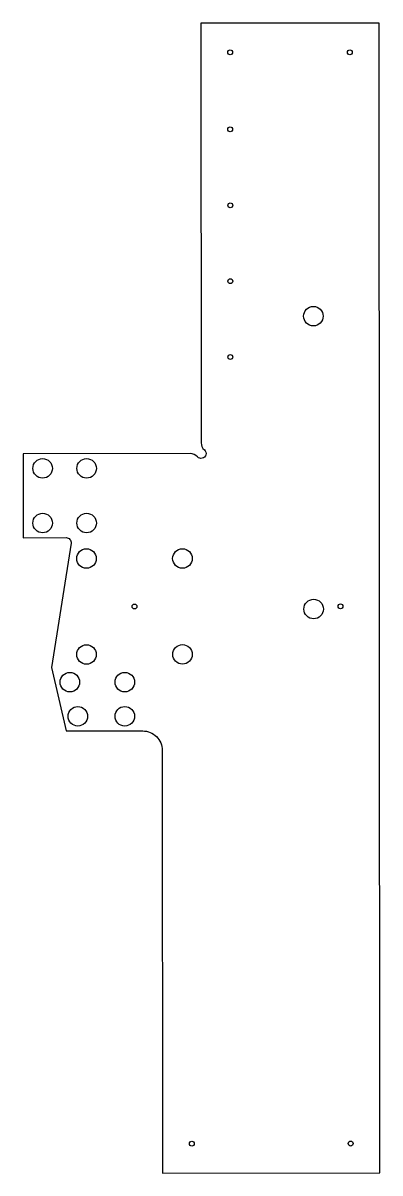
# Model space of a CAD drawing. Header units: inches. Extents: x 7.9 to 17, y 3 to 32.4.
import ezdxf

# ---------------------------------------------------------------- set-up
doc = ezdxf.new("R2010")
doc.units = ezdxf.units.IN
doc.layers.get('0').update_dxf_attribs({"linetype": 'CONTINUOUS'})

msp = doc.modelspace()

# ---------------------------------------------------------------- linework, layer by layer
msp.add_lwpolyline([(12.405, 32.41), (12.413, 21.666, 0.213422), (12.496, 21.48, -1.05728), (12.32, 21.303, 0.213422), (12.133, 21.386), (7.857, 21.383), (7.859, 19.233), (8.962, 19.234, -0.461006), (9.086, 19.089), (8.584, 15.908), (8.961, 14.284), (10.918, 14.285, -0.414214), (11.418, 13.785), (11.425, 2.964), (16.988, 2.968), (16.968, 32.413)], format="xyb", close=True)
for centre, radius in [((13.156, 31.661), 0.0625), ((16.218, 31.663), 0.0625), ((13.157, 29.689), 0.0625), ((13.159, 27.745), 0.0625), ((13.16, 25.802), 0.0625), ((15.285, 24.906), 0.25), ((13.161, 23.859), 0.0625), ((8.358, 21.009), 0.25), ((9.483, 21.009), 0.25), ((8.359, 19.608), 0.25), ((9.484, 19.609), 0.25), ((9.48, 18.699), 0.25), ((11.935, 18.701), 0.25), ((10.708, 17.472), 0.0625), ((15.291, 17.406), 0.25), ((15.978, 17.476), 0.0625), ((9.481, 16.243), 0.25), ((11.937, 16.245), 0.25), ((9.056, 15.534), 0.25), ((10.46, 15.535), 0.25), ((9.259, 14.659), 0.25), ((10.46, 14.66), 0.25), ((12.175, 3.715), 0.0625), ((16.237, 3.718), 0.0625)]:
    msp.add_circle(centre, radius)

doc.saveas('drawing.dxf')
